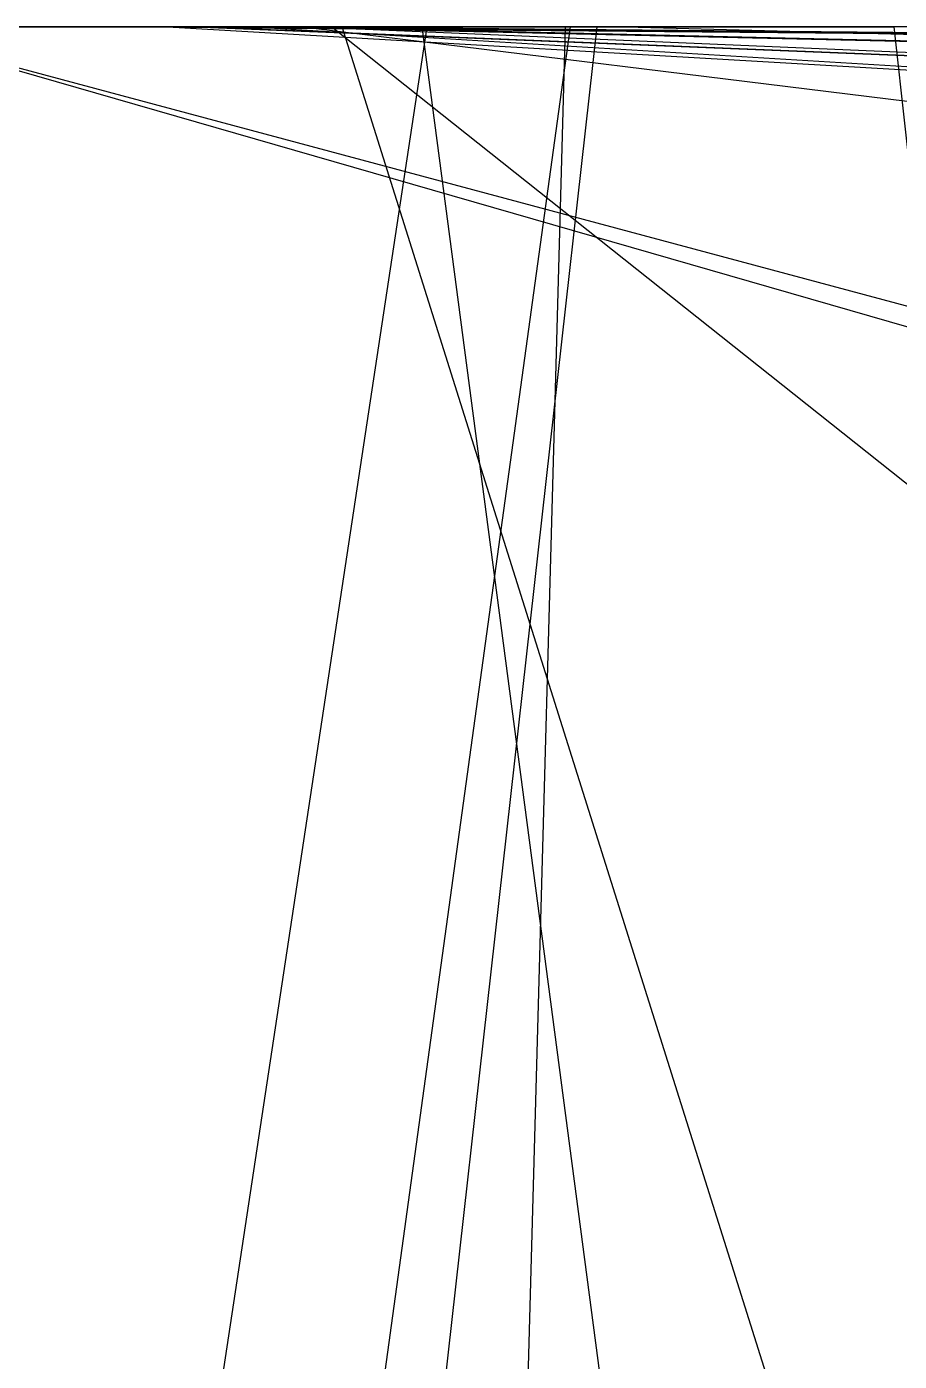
# Model space of a CAD drawing. Extents: x -7423 to 7380, y 2036 to 20000.
# Drawn here: x -2130 to -1359, y 18820 to 20000 of the extents above; entities that cross this region are included whole.
import ezdxf

# ---------------------------------------------------------------- set-up
doc = ezdxf.new("R2010")
doc.units = 0

msp = doc.modelspace()

# ---------------------------------------------------------------- linework, layer by layer
for p, q in [((-3406.7946, 9247.5962), (-1776.5625, 20000, 2196.4286)), ((-3086.7263, 9572.1154), (-1650, 20000, 2303.5714)), ((-1626.5625, 20000, 2151.7857), (-2639.1414, 10978.3654)), ((-2296.875, 20000, 2464.2857), (-2015.625, 20000, 2312.5)), ((-2048.4375, 20000, 2517.8571), (-2278.125, 20000, 2642.8571)), ((-1996.875, 20000, 1669.6429), (-2278.125, 20000, 1732.1429)), ((-2273.4375, 20000, 2571.4286), (-1954.6875, 20000, 2392.8571)), ((-245.4177, 19415.8654), (-2273.4375, 20000, 1616.0714)), ((-2273.4375, 20000, 1616.0714), (-230.2684, 19451.9231)), ((-1935.9375, 20000, 2312.5), (-2146.875, 20000, 2428.5714)), ((-2146.875, 20000, 1696.4286), (-2128.125, 20000, 1669.6429)), ((-2123.4375, 20000, 3919.6429), (-2146.875, 20000, 3910.7143)), ((-2146.875, 20000, 3910.7143), (-2123.4375, 20000, 3883.9286)), ((-2142.1875, 20000, 3348.2143), (-2123.4375, 20000, 3294.6429)), ((-2128.125, 20000, 3526.7857), (-2142.1875, 20000, 3375)), ((-2128.125, 20000, 1669.6429), (-2137.5, 20000, 1660.7143)), ((-2109.375, 20000, 1669.6429), (-2137.5, 20000, 1687.5)), ((-2137.5, 20000, 1687.5), (-2100, 20000, 1687.5)), ((-2137.5, 20000, 3553.5714), (-2128.125, 20000, 3526.7857)), ((-2123.4375, 20000, 3883.9286), (-2132.8125, 20000, 3857.1429)), ((-2104.6875, 20000, 1651.7857), (-2128.125, 20000, 1633.9286)), ((-2128.125, 20000, 1633.9286), (-2118.75, 20000, 1669.6429)), ((-2123.4375, 20000, 3294.6429), (-2128.125, 20000, 3187.5)), ((-2128.125, 20000, 3187.5), (-2100, 20000, 3160.7143)), ((-2104.6875, 20000, 3892.8571), (-2128.125, 20000, 3892.8571)), ((-2128.125, 20000, 3892.8571), (-2109.375, 20000, 3901.7857)), ((-2118.75, 20000, 3982.1429), (-2123.4375, 20000, 3919.6429)), ((-2095.3125, 20000, 3178.5714), (-2123.4375, 20000, 3214.2857)), ((-2123.4375, 20000, 3214.2857), (-2067.1875, 20000, 3196.4286)), ((-2100, 20000, 3482.1429), (-2123.4375, 20000, 3589.2857)), ((-2123.4375, 20000, 3589.2857), (-2090.625, 20000, 3633.9286)), ((-2090.625, 20000, 3633.9286), (-2123.4375, 20000, 3696.4286)), ((-2123.4375, 20000, 3696.4286), (-2109.375, 20000, 3723.2143)), ((-2109.375, 20000, 3723.2143), (-2123.4375, 20000, 3794.6429)), ((-2123.4375, 20000, 3794.6429), (-2114.0625, 20000, 3812.5)), ((-2118.75, 20000, 1669.6429), (-2114.0625, 20000, 1660.7143)), ((-2100, 20000, 3973.2143), (-2118.75, 20000, 3982.1429)), ((-2114.0625, 20000, 1660.7143), (-2104.6875, 20000, 1651.7857)), ((-2109.375, 20000, 3348.2143), (-2114.0625, 20000, 3437.5)), ((-2114.0625, 20000, 3437.5), (-2100, 20000, 3482.1429)), ((-2114.0625, 20000, 3812.5), (-2043.75, 20000, 3812.5)), ((-2104.6875, 20000, 1669.6429), (-2109.375, 20000, 1669.6429)), ((-2100, 20000, 3160.7143), (-2109.375, 20000, 3125)), ((-2109.375, 20000, 3125), (-2010.9375, 20000, 3107.1429)), ((-2067.1875, 20000, 3339.2857), (-2109.375, 20000, 3348.2143)), ((-2076.5625, 20000, 3857.1429), (-2109.375, 20000, 3875)), ((-2109.375, 20000, 3875), (-2081.25, 20000, 3866.0714)), ((-2109.375, 20000, 3901.7857), (-2104.6875, 20000, 3892.8571)), ((-2085.9375, 20000, 1633.9286), (-2104.6875, 20000, 1651.7857)), ((-2104.6875, 20000, 1651.7857), (-2085.9375, 20000, 1642.8571)), ((-2100, 20000, 1687.5), (-2104.6875, 20000, 1669.6429)), ((-2071.875, 20000, 3937.5), (-2104.6875, 20000, 3946.4286)), ((-2104.6875, 20000, 3946.4286), (-2100, 20000, 3973.2143)), ((-2085.9375, 20000, 3830.3571), (-2104.6875, 20000, 3839.2857)), ((-2104.6875, 20000, 3839.2857), (-2081.25, 20000, 3830.3571)), ((-2067.1875, 20000, 3044.6429), (-2100, 20000, 3053.5714)), ((-2100, 20000, 3053.5714), (-2057.8125, 20000, 3044.6429)), ((-2081.25, 20000, 3250), (-2100, 20000, 3258.9286)), ((-2100, 20000, 3258.9286), (-2081.25, 20000, 3258.9286)), ((-2067.1875, 20000, 3187.5), (-2095.3125, 20000, 3178.5714)), ((-2090.625, 20000, 3285.7143), (-2095.3125, 20000, 3312.5)), ((-2095.3125, 20000, 3312.5), (-2076.5625, 20000, 3330.3571)), ((-2029.6875, 20000, 3892.8571), (-2095.3125, 20000, 3901.7857)), ((-2095.3125, 20000, 3901.7857), (-2071.875, 20000, 3910.7143)), ((-2071.875, 20000, 3982.1429), (-2090.625, 20000, 3973.2143)), ((-2090.625, 20000, 3973.2143), (-2048.4375, 20000, 3928.5714)), ((-2039.0625, 20000, 3732.1429), (-2090.625, 20000, 3705.3571)), ((-2090.625, 20000, 3705.3571), (-2085.9375, 20000, 3687.5)), ((-2071.875, 20000, 3285.7143), (-2090.625, 20000, 3285.7143)), ((-2085.9375, 20000, 1642.8571), (-2085.9375, 20000, 1633.9286)), ((-2067.1875, 20000, 1625), (-2085.9375, 20000, 1633.9286)), ((-2085.9375, 20000, 1633.9286), (-2076.5625, 20000, 1651.7857)), ((-2053.125, 20000, 3142.8571), (-2085.9375, 20000, 3151.7857)), ((-2085.9375, 20000, 3151.7857), (-2057.8125, 20000, 3151.7857)), ((-2085.9375, 20000, 3687.5), (-2039.0625, 20000, 3714.2857)), ((-2081.25, 20000, 3830.3571), (-2085.9375, 20000, 3830.3571)), ((-2048.4375, 20000, 3928.5714), (-2081.25, 20000, 3919.6429)), ((-2081.25, 20000, 3919.6429), (-2071.875, 20000, 3937.5)), ((-2048.4375, 20000, 3241.0714), (-2081.25, 20000, 3241.0714)), ((-2081.25, 20000, 3241.0714), (-2062.5, 20000, 3267.8571)), ((-2081.25, 20000, 3258.9286), (-2081.25, 20000, 3250)), ((-2062.5, 20000, 3642.8571), (-2081.25, 20000, 3625)), ((-2081.25, 20000, 3625), (-2076.5625, 20000, 3616.0714)), ((-2081.25, 20000, 3866.0714), (-2076.5625, 20000, 3857.1429)), ((-2076.5625, 20000, 1651.7857), (-2071.875, 20000, 1642.8571)), ((-2076.5625, 20000, 3330.3571), (-2076.5625, 20000, 3294.6429)), ((-2076.5625, 20000, 3294.6429), (-2071.875, 20000, 3285.7143)), ((-2076.5625, 20000, 3616.0714), (-2062.5, 20000, 3616.0714)), ((-2071.875, 20000, 1642.8571), (-2062.5, 20000, 1678.5714)), ((-2057.8125, 20000, 3044.6429), (-2071.875, 20000, 3017.8571)), ((-2071.875, 20000, 3017.8571), (-2057.8125, 20000, 3008.9286)), ((-2034.375, 20000, 3919.6429), (-2071.875, 20000, 3982.1429)), ((-2071.875, 20000, 3910.7143), (-2067.1875, 20000, 3901.7857)), ((-2062.5, 20000, 1678.5714), (-2067.1875, 20000, 1625)), ((-2039.0625, 20000, 3008.9286), (-2067.1875, 20000, 3080.3571)), ((-2067.1875, 20000, 3080.3571), (-2067.1875, 20000, 3044.6429)), ((-2067.1875, 20000, 3196.4286), (-2067.1875, 20000, 3187.5)), ((-2062.5, 20000, 3276.7857), (-2067.1875, 20000, 3339.2857)), ((-2067.1875, 20000, 3901.7857), (-2029.6875, 20000, 3892.8571)), ((-1968.75, 20000, 2973.2143), (-2062.5, 20000, 2982.1429)), ((-2062.5, 20000, 2982.1429), (-2057.8125, 20000, 2973.2143)), ((-2062.5, 20000, 3267.8571), (-2048.4375, 20000, 3250)), ((-2048.4375, 20000, 3303.5714), (-2062.5, 20000, 3276.7857)), ((-2062.5, 20000, 3616.0714), (-2062.5, 20000, 3642.8571)), ((-2057.8125, 20000, 2973.2143), (-1968.75, 20000, 2973.2143)), ((-2057.8125, 20000, 3008.9286), (-2053.125, 20000, 3000)), ((-2057.8125, 20000, 3151.7857), (-2053.125, 20000, 3142.8571)), ((-2053.125, 20000, 3000), (-1921.875, 20000, 3017.8571)), ((-2001.5625, 20000, 3232.1429), (-2053.125, 20000, 3276.7857)), ((-2053.125, 20000, 3276.7857), (-2039.0625, 20000, 3285.7143)), ((-1987.5, 20000, 2455.3571), (-2048.4375, 20000, 2517.8571)), ((-2025, 20000, 3169.6429), (-2048.4375, 20000, 3169.6429)), ((-2048.4375, 20000, 3169.6429), (-2029.6875, 20000, 3196.4286)), ((-2048.4375, 20000, 3250), (-2048.4375, 20000, 3241.0714)), ((-2039.0625, 20000, 3285.7143), (-2048.4375, 20000, 3303.5714)), ((-2001.5625, 20000, 3062.5), (-2043.75, 20000, 3071.4286)), ((-2043.75, 20000, 3071.4286), (-2025, 20000, 3044.6429)), ((-2043.75, 20000, 3812.5), (-2025, 20000, 3776.7857)), ((-6.8906, 19982), (-2039.0625, 20000, 1625)), ((-2039.0625, 20000, 1625), (-2034.375, 20000, 1607.1429)), ((-1921.875, 20000, 3017.8571), (-2039.0625, 20000, 3008.9286)), ((-2029.6875, 20000, 3196.4286), (-2039.0625, 20000, 3223.2143)), ((-2039.0625, 20000, 3223.2143), (-2020.3125, 20000, 3241.0714)), ((-2025, 20000, 3776.7857), (-2039.0625, 20000, 3732.1429)), ((-2039.0625, 20000, 3714.2857), (-2010.9375, 20000, 3678.5714)), ((-2001.5625, 20000, 3821.4286), (-2039.0625, 20000, 3821.4286)), ((-2039.0625, 20000, 3821.4286), (-2006.25, 20000, 3830.3571)), ((-2034.375, 20000, 1607.1429), (-6.7812, 19982)), ((-2029.6875, 20000, 3955.3571), (-2034.375, 20000, 3919.6429)), ((-2029.6875, 20000, 3035.7143), (-2001.5625, 20000, 3062.5)), ((-2025, 20000, 3044.6429), (-2029.6875, 20000, 3035.7143)), ((-1945.3125, 20000, 3848.2143), (-2029.6875, 20000, 3875)), ((-2029.6875, 20000, 3875), (-1987.5, 20000, 3937.5)), ((-2020.3125, 20000, 3928.5714), (-2029.6875, 20000, 3955.3571)), ((-6.7812, 19982), (-2025, 20000, 1642.8571)), ((-2025, 20000, 1642.8571), (-2025, 20000, 1616.0714)), ((-2025, 20000, 1616.0714), (-2020.3125, 20000, 1607.1429)), ((-2020.3125, 20000, 3178.5714), (-2025, 20000, 3169.6429)), ((-1968.75, 20000, 3169.6429), (-2025, 20000, 3169.6429)), ((-2025, 20000, 3169.6429), (-1996.875, 20000, 3232.1429)), ((-2020.3125, 20000, 1607.1429), (-6.7812, 19982)), ((-1987.5, 20000, 3937.5), (-2020.3125, 20000, 3928.5714)), ((-2020.3125, 20000, 3241.0714), (-2001.5625, 20000, 3205.3571)), ((-2001.5625, 20000, 3205.3571), (-2020.3125, 20000, 3178.5714)), ((-2001.5625, 20000, 3696.4286), (-2020.3125, 20000, 3705.3571)), ((-2020.3125, 20000, 3705.3571), (-1987.5, 20000, 3723.2143)), ((-1996.875, 20000, 3758.9286), (-2020.3125, 20000, 3776.7857)), ((-2020.3125, 20000, 3776.7857), (-1996.875, 20000, 3785.7143)), ((-2015.625, 20000, 2312.5), (-1954.6875, 20000, 2312.5)), ((-1992.1875, 20000, 1607.1429), (-2015.625, 20000, 1607.1429)), ((-2015.625, 20000, 1607.1429), (-2015.625, 20000, 1651.7857)), ((-2015.625, 20000, 1651.7857), (-2010.9375, 20000, 1625)), ((-43.0689, 19884.6154), (-2010.9375, 20000, 1607.1429)), ((-2010.9375, 20000, 1607.1429), (-1992.1875, 20000, 1607.1429)), ((-2010.9375, 20000, 1625), (-1992.1875, 20000, 1625)), ((-2010.9375, 20000, 3107.1429), (-2006.25, 20000, 3098.2143)), ((-2010.9375, 20000, 3678.5714), (-2001.5625, 20000, 3696.4286)), ((-2006.25, 20000, 3098.2143), (-1921.875, 20000, 3107.1429)), ((-2006.25, 20000, 3830.3571), (-2001.5625, 20000, 3821.4286)), ((-1954.6875, 20000, 3205.3571), (-2001.5625, 20000, 3178.5714)), ((-2001.5625, 20000, 3178.5714), (-1973.4375, 20000, 3178.5714)), ((-1954.6875, 20000, 3241.0714), (-2001.5625, 20000, 3232.1429)), ((-1982.8125, 20000, 1687.5), (-1996.875, 20000, 1669.6429)), ((-1996.875, 20000, 3232.1429), (-1954.6875, 20000, 3232.1429)), ((-1978.125, 20000, 3500), (-1996.875, 20000, 3508.9286)), ((-1996.875, 20000, 3508.9286), (-1959.375, 20000, 3250)), ((-1996.875, 20000, 3785.7143), (-1992.1875, 20000, 3758.9286)), ((-1992.1875, 20000, 3758.9286), (-1996.875, 20000, 3758.9286)), ((-1987.5, 20000, 3955.3571), (-1996.875, 20000, 3973.2143)), ((-1996.875, 20000, 3973.2143), (-1978.125, 20000, 3964.2857)), ((-1992.1875, 20000, 1625), (-1987.5, 20000, 1660.7143)), ((-1978.125, 20000, 2473.2143), (-1987.5, 20000, 2455.3571)), ((-1987.5, 20000, 1660.7143), (-1968.75, 20000, 1651.7857)), ((-1987.5, 20000, 3723.2143), (-1978.125, 20000, 3500)), ((-1978.125, 20000, 3982.1429), (-1987.5, 20000, 3955.3571)), ((-1959.375, 20000, 1660.7143), (-1982.8125, 20000, 1687.5)), ((-1968.75, 20000, 1651.7857), (-1982.8125, 20000, 1625)), ((-1982.8125, 20000, 1625), (-1964.0625, 20000, 1651.7857)), ((-29.059, 19920.6731), (-1982.8125, 20000, 1607.1429)), ((-1982.8125, 20000, 1607.1429), (-29.2656, 19920.6731)), ((-1954.6875, 20000, 2437.5), (-1978.125, 20000, 2473.2143)), ((-1978.125, 20000, 3928.5714), (-1964.0625, 20000, 3937.5)), ((-1964.0625, 20000, 3937.5), (-1978.125, 20000, 3973.2143)), ((-1978.125, 20000, 3973.2143), (-1950, 20000, 3982.1429)), ((-1950, 20000, 3982.1429), (-1978.125, 20000, 3982.1429)), ((-1978.125, 20000, 3964.2857), (-1978.125, 20000, 3937.5)), ((-1978.125, 20000, 3937.5), (-1978.125, 20000, 3928.5714)), ((-6.4688, 19982), (-1973.4375, 20000, 1607.1429)), ((-1973.4375, 20000, 1607.1429), (-29.059, 19920.6731)), ((-1973.4375, 20000, 3178.5714), (-1968.75, 20000, 3169.6429)), ((-1950, 20000, 3196.4286), (-1973.4375, 20000, 3196.4286)), ((-1973.4375, 20000, 3196.4286), (-1954.6875, 20000, 3205.3571)), ((-1964.0625, 20000, 1651.7857), (-1964.0625, 20000, 1616.0714)), ((-1964.0625, 20000, 1616.0714), (-1935.9375, 20000, 1625)), ((-1926.5625, 20000, 1678.5714), (-1959.375, 20000, 1660.7143)), ((-1959.375, 20000, 3250), (-1954.6875, 20000, 3241.0714)), ((-1945.3125, 20000, 3732.1429), (-1959.375, 20000, 3750)), ((-1959.375, 20000, 3750), (-1940.625, 20000, 3741.0714)), ((-1945.3125, 20000, 2464.2857), (-1954.6875, 20000, 2437.5)), ((-1954.6875, 20000, 2392.8571), (-1935.9375, 20000, 2410.7143)), ((-1954.6875, 20000, 2312.5), (-1940.625, 20000, 2267.8571)), ((-1917.1875, 20000, 3464.2857), (-1954.6875, 20000, 3544.6429)), ((-1954.6875, 20000, 3544.6429), (-1926.5625, 20000, 3598.2143)), ((-1954.6875, 20000, 3232.1429), (-1954.6875, 20000, 3205.3571)), ((-1954.6875, 20000, 3205.3571), (-1950, 20000, 3196.4286)), ((-1935.9375, 20000, 2410.7143), (-1945.3125, 20000, 2464.2857)), ((-1921.875, 20000, 1616.0714), (-1945.3125, 20000, 1642.8571)), ((-1945.3125, 20000, 1642.8571), (-1917.1875, 20000, 1651.7857)), ((-1898.4375, 20000, 3651.7857), (-1945.3125, 20000, 3660.7143)), ((-1945.3125, 20000, 3660.7143), (-1945.3125, 20000, 3705.3571)), ((-1945.3125, 20000, 3705.3571), (-1921.875, 20000, 3705.3571)), ((-1921.875, 20000, 3758.9286), (-1945.3125, 20000, 3785.7143)), ((-1945.3125, 20000, 3785.7143), (-1931.25, 20000, 3794.6429)), ((-1931.25, 20000, 3794.6429), (-1945.3125, 20000, 3848.2143)), ((-1931.25, 20000, 3401.7857), (-1945.3125, 20000, 3428.5714)), ((-1945.3125, 20000, 3428.5714), (-1940.625, 20000, 3500)), ((-1940.625, 20000, 3741.0714), (-1945.3125, 20000, 3732.1429)), ((-1940.625, 20000, 2267.8571), (-1935.9375, 20000, 2008.9286)), ((-1903.125, 20000, 3258.9286), (-1940.625, 20000, 3276.7857)), ((-1940.625, 20000, 3276.7857), (-1921.875, 20000, 3321.4286)), ((-1921.875, 20000, 3321.4286), (-1940.625, 20000, 3366.0714)), ((-1940.625, 20000, 3366.0714), (-1912.5, 20000, 3410.7143)), ((-1940.625, 20000, 3500), (-1931.25, 20000, 3446.4286)), ((-1931.25, 20000, 2625), (-1935.9375, 20000, 2410.7143)), ((-1935.9375, 20000, 2410.7143), (-1926.5625, 20000, 2357.1429)), ((-1926.5625, 20000, 2357.1429), (-1935.9375, 20000, 2312.5)), ((-1935.9375, 20000, 2008.9286), (-1926.5625, 20000, 1955.3571)), ((-1935.9375, 20000, 1625), (-6.4688, 19982)), ((-41.266, 19884.6154), (-1935.9375, 20000, 1616.0714)), ((-1935.9375, 20000, 1616.0714), (-1921.875, 20000, 1616.0714)), ((-1926.5625, 20000, 3598.2143), (-1935.9375, 20000, 3651.7857)), ((-1935.9375, 20000, 3651.7857), (-1921.875, 20000, 3660.7143)), ((-1921.875, 20000, 3705.3571), (-1935.9375, 20000, 3732.1429)), ((-1935.9375, 20000, 3732.1429), (-1921.875, 20000, 3758.9286)), ((-1935.9375, 20000, 3437.5), (-1931.25, 20000, 3401.7857)), ((-1931.25, 20000, 3446.4286), (-1935.9375, 20000, 3437.5)), ((-1907.8125, 20000, 2401.7857), (-1931.25, 20000, 2625)), ((-1926.5625, 20000, 2196.4286), (-1931.25, 20000, 2276.7857)), ((-1931.25, 20000, 2276.7857), (-1926.5625, 20000, 2205.3571)), ((-1926.5625, 20000, 3410.7143), (-1931.25, 20000, 3446.4286)), ((-1931.25, 20000, 3446.4286), (-1917.1875, 20000, 3464.2857)), ((-1851.5625, 20000, 1625), (-1926.5625, 20000, 1678.5714)), ((-1926.5625, 20000, 1955.3571), (-1926.5625, 20000, 1991.0714)), ((-1926.5625, 20000, 1991.0714), (-1912.5, 20000, 2000)), ((-1921.875, 20000, 2026.7857), (-1926.5625, 20000, 2133.9286)), ((-1926.5625, 20000, 2133.9286), (-1921.875, 20000, 2035.7143)), ((-1926.5625, 20000, 2205.3571), (-1926.5625, 20000, 2196.4286)), ((-1921.875, 20000, 3107.1429), (-1926.5625, 20000, 3187.5)), ((-1926.5625, 20000, 3187.5), (-1917.1875, 20000, 3250)), ((-1912.5, 20000, 3410.7143), (-1926.5625, 20000, 3410.7143)), ((-1921.875, 20000, 2035.7143), (-1921.875, 20000, 2026.7857)), ((-1921.875, 20000, 3660.7143), (-1898.4375, 20000, 3607.1429)), ((-1917.1875, 20000, 1651.7857), (-15.287, 19956.7308)), ((-1917.1875, 20000, 3250), (-1903.125, 20000, 3258.9286)), ((-1912.5, 20000, 2000), (-1903.125, 20000, 1919.6429)), ((-1884.375, 20000, 3776.7857), (-1912.5, 20000, 3785.7143)), ((-1912.5, 20000, 3785.7143), (-1898.4375, 20000, 3767.8571)), ((-1898.4375, 20000, 2267.8571), (-1907.8125, 20000, 2383.9286)), ((-1907.8125, 20000, 2383.9286), (-1846.875, 20000, 2383.9286)), ((-1846.875, 20000, 2383.9286), (-1907.8125, 20000, 2401.7857)), ((-1898.4375, 20000, 1946.4286), (-1907.8125, 20000, 2250)), ((-1907.8125, 20000, 2250), (-1781.25, 20000, 2187.5)), ((-6.3438, 19982), (-1907.8125, 20000, 1633.9286)), ((-1907.8125, 20000, 1633.9286), (-1879.6875, 20000, 1607.1429)), ((-15.287, 19956.7308), (-1907.8125, 20000, 1633.9286)), ((-1907.8125, 20000, 1633.9286), (-1879.6875, 20000, 1607.1429)), ((-1903.125, 20000, 1919.6429), (-1884.375, 20000, 1946.4286)), ((-1903.125, 20000, 1607.1429), (-15.287, 19956.7308)), ((-6.3438, 19982), (-1903.125, 20000, 1607.1429)), ((-1903.125, 20000, 3758.9286), (-1884.375, 20000, 3776.7857)), ((-1898.4375, 20000, 3767.8571), (-1903.125, 20000, 3758.9286)), ((-1889.0625, 20000, 2285.7143), (-1898.4375, 20000, 2267.8571)), ((-1884.375, 20000, 1946.4286), (-1898.4375, 20000, 1946.4286)), ((-1898.4375, 20000, 3607.1429), (-1898.4375, 20000, 3651.7857)), ((-1837.5, 20000, 2241.0714), (-1889.0625, 20000, 2285.7143)), ((-77.4301, 19776.4423), (-1889.0625, 20000, 1642.8571)), ((-1889.0625, 20000, 1642.8571), (-1860.9375, 20000, 1625)), ((-1879.6875, 20000, 1607.1429), (-15.287, 19956.7308)), ((-1879.6875, 20000, 1607.1429), (-27.8884, 19920.6731)), ((-1870.3125, 20000, 3401.7857), (-1846.875, 20000, 3401.7857)), ((-1865.625, 20000, 3401.7857), (-1870.3125, 20000, 3401.7857)), ((-1846.875, 20000, 3401.7857), (-1865.625, 20000, 3401.7857)), ((-1860.9375, 20000, 1625), (-400.1214, 18838.9423)), ((-964.3805, 17180.2885), (-1851.5625, 20000, 1625)), ((-1818.75, 20000, 2258.9286), (-1837.5, 20000, 2241.0714)), ((-1800, 20000, 2357.1429), (-1837.5, 20000, 2366.0714)), ((-1837.5, 20000, 2366.0714), (-1814.0625, 20000, 2357.1429)), ((-1823.4375, 20000, 3419.6429), (-1795.3125, 20000, 3419.6429)), ((-1818.75, 20000, 3419.6429), (-1823.4375, 20000, 3419.6429)), ((-1654.6875, 20000, 2205.3571), (-1821.577, 13935.0962)), ((-1809.375, 20000, 2232.1429), (-1818.75, 20000, 2258.9286)), ((-1795.3125, 20000, 3419.6429), (-1818.75, 20000, 3419.6429)), ((-1814.0625, 20000, 2357.1429), (-1809.375, 20000, 2348.2143)), ((-1762.5, 20000, 3285.7143), (-1814.0625, 20000, 3294.6429)), ((-1814.0625, 20000, 3294.6429), (-1781.25, 20000, 3294.6429)), ((-1785.9375, 20000, 2276.7857), (-1809.375, 20000, 2232.1429)), ((-1809.375, 20000, 2348.2143), (-1800, 20000, 2357.1429)), ((-1757.8125, 20000, 2223.2143), (-1785.9375, 20000, 2276.7857)), ((-1781.25, 20000, 2187.5), (-1266.6141, 16098.5577)), ((-1781.25, 20000, 3169.6429), (-1748.4375, 20000, 3169.6429)), ((-1776.5625, 20000, 3169.6429), (-1781.25, 20000, 3169.6429)), ((-1781.25, 20000, 3294.6429), (-1776.5625, 20000, 3285.7143)), ((-1734.375, 20000, 3883.9286), (-1781.25, 20000, 3910.7143)), ((-1781.25, 20000, 3910.7143), (-1757.8125, 20000, 3892.8571)), ((-1776.5625, 20000, 2196.4286), (-1762.5, 20000, 2223.2143)), ((-1748.4375, 20000, 3169.6429), (-1776.5625, 20000, 3169.6429)), ((-1776.5625, 20000, 3285.7143), (-1762.5, 20000, 3285.7143)), ((-1762.5, 20000, 2223.2143), (-1654.6875, 20000, 2205.3571)), ((-1682.8125, 20000, 2223.2143), (-1757.8125, 20000, 2223.2143)), ((-1757.8125, 20000, 3892.8571), (-1753.125, 20000, 3883.9286)), ((-1753.125, 20000, 3883.9286), (-1734.375, 20000, 3883.9286)), ((-1739.0625, 20000, 3696.4286), (-1710.9375, 20000, 3696.4286)), ((-1734.375, 20000, 3696.4286), (-1739.0625, 20000, 3696.4286)), ((-1710.9375, 20000, 3696.4286), (-1734.375, 20000, 3696.4286)), ((-1673.4375, 20000, 3294.6429), (-1725, 20000, 3267.8571)), ((-1725, 20000, 3267.8571), (-1682.8125, 20000, 3241.0714)), ((-1696.875, 20000, 3276.7857), (-1725, 20000, 3276.7857)), ((-1725, 20000, 3276.7857), (-1701.5625, 20000, 3285.7143)), ((-1682.8125, 20000, 3133.9286), (-1706.25, 20000, 3133.9286)), ((-1706.25, 20000, 3133.9286), (-1673.4375, 20000, 3116.0714)), ((-1701.5625, 20000, 3285.7143), (-1696.875, 20000, 3276.7857)), ((-1668.75, 20000, 3267.8571), (-1696.875, 20000, 3267.8571)), ((-1696.875, 20000, 3267.8571), (-1673.4375, 20000, 3276.7857)), ((-1650, 20000, 2303.5714), (-1692.1875, 20000, 2285.7143)), ((-1692.1875, 20000, 2285.7143), (-1664.0625, 20000, 2276.7857)), ((-1668.75, 20000, 3535.7143), (-1687.5, 20000, 3473.2143)), ((-1687.5, 20000, 3473.2143), (-1687.5, 20000, 3401.7857)), ((-1687.5, 20000, 3401.7857), (-1664.0625, 20000, 3366.0714)), ((-1650, 20000, 2241.0714), (-1682.8125, 20000, 2223.2143)), ((-1678.125, 20000, 3589.2857), (-1682.8125, 20000, 3544.6429)), ((-1682.8125, 20000, 3544.6429), (-1668.75, 20000, 3535.7143)), ((-1664.0625, 20000, 3366.0714), (-1682.8125, 20000, 3312.5)), ((-1682.8125, 20000, 3312.5), (-1673.4375, 20000, 3294.6429)), ((-1682.8125, 20000, 3241.0714), (-1682.8125, 20000, 3133.9286)), ((-1668.75, 20000, 3017.8571), (-1682.8125, 20000, 2964.2857)), ((-1682.8125, 20000, 2964.2857), (-1668.75, 20000, 2937.5)), ((-1668.75, 20000, 3455.3571), (-1682.8125, 20000, 3446.4286)), ((-1682.8125, 20000, 3446.4286), (-1668.75, 20000, 3508.9286)), ((-1654.6875, 20000, 3616.0714), (-1678.125, 20000, 3589.2857)), ((-1664.0625, 20000, 2830.3571), (-1678.125, 20000, 2830.3571)), ((-1678.125, 20000, 2830.3571), (-1664.0625, 20000, 2803.5714)), ((-1659.375, 20000, 3553.5714), (-1678.125, 20000, 3553.5714)), ((-1678.125, 20000, 3553.5714), (-1664.0625, 20000, 3589.2857)), ((-1673.4375, 20000, 3116.0714), (-1668.75, 20000, 3017.8571)), ((-1664.0625, 20000, 2803.5714), (-1673.4375, 20000, 2776.7857)), ((-1673.4375, 20000, 2776.7857), (-1635.9375, 20000, 2696.4286)), ((-1673.4375, 20000, 3276.7857), (-1668.75, 20000, 3267.8571)), ((-1668.75, 20000, 3508.9286), (-1673.4375, 20000, 3464.2857)), ((-1673.4375, 20000, 3464.2857), (-1668.75, 20000, 3455.3571)), ((-1668.75, 20000, 2937.5), (-1664.0625, 20000, 2830.3571)), ((-1635.9375, 20000, 2696.4286), (-1668.75, 20000, 2660.7143)), ((-1668.75, 20000, 2660.7143), (-1631.25, 20000, 2589.2857)), ((-1664.0625, 20000, 2276.7857), (-1650, 20000, 2241.0714)), ((-1664.0625, 20000, 3589.2857), (-1617.1875, 20000, 3598.2143)), ((-1654.6875, 20000, 3553.5714), (-1659.375, 20000, 3553.5714)), ((-1509.375, 20000, 3553.5714), (-1654.6875, 20000, 3616.0714)), ((-1654.6875, 20000, 2357.1429), (-1650, 20000, 2392.8571)), ((-1650, 20000, 2392.8571), (-1654.6875, 20000, 2366.0714)), ((-1654.6875, 20000, 2366.0714), (-1654.6875, 20000, 2357.1429)), ((-1603.125, 20000, 3571.4286), (-1654.6875, 20000, 3553.5714)), ((-1603.125, 20000, 3526.7857), (-1650, 20000, 3526.7857)), ((-1650, 20000, 3526.7857), (-1584.375, 20000, 3526.7857)), ((-1635.9375, 20000, 3017.8571), (-1645.3125, 20000, 3169.6429)), ((-1645.3125, 20000, 3169.6429), (-1621.875, 20000, 3214.2857)), ((-1626.5625, 20000, 3473.2143), (-1645.3125, 20000, 3473.2143)), ((-1645.3125, 20000, 3473.2143), (-1631.25, 20000, 3517.8571)), ((-1621.875, 20000, 2883.9286), (-1640.625, 20000, 2946.4286)), ((-1640.625, 20000, 2946.4286), (-1621.875, 20000, 2991.0714)), ((-1621.875, 20000, 2991.0714), (-1635.9375, 20000, 3017.8571)), ((-1621.875, 20000, 3392.8571), (-1635.9375, 20000, 3401.7857)), ((-1635.9375, 20000, 3401.7857), (-1612.5, 20000, 3410.7143)), ((-1631.25, 20000, 2589.2857), (-1631.25, 20000, 2321.4286)), ((-1631.25, 20000, 2321.4286), (-1626.5625, 20000, 2312.5)), ((-1607.8125, 20000, 2794.6429), (-1631.25, 20000, 2794.6429)), ((-1631.25, 20000, 2794.6429), (-1612.5, 20000, 2803.5714)), ((-1598.4375, 20000, 3196.4286), (-1631.25, 20000, 3169.6429)), ((-1631.25, 20000, 3169.6429), (-1612.5, 20000, 3178.5714)), ((-1607.8125, 20000, 3223.2143), (-1631.25, 20000, 3250)), ((-1631.25, 20000, 3250), (-1621.875, 20000, 3285.7143)), ((-1631.25, 20000, 3517.8571), (-1598.4375, 20000, 3500)), ((-1621.875, 20000, 2169.6429), (-1626.5625, 20000, 2151.7857)), ((-1626.5625, 20000, 2312.5), (-1612.5, 20000, 2312.5)), ((-1612.5, 20000, 2312.5), (-1626.5625, 20000, 2330.3571)), ((-1626.5625, 20000, 2330.3571), (-1626.5625, 20000, 2553.5714)), ((-1626.5625, 20000, 2553.5714), (-1607.8125, 20000, 2562.5)), ((-1598.4375, 20000, 2589.2857), (-1626.5625, 20000, 2625)), ((-1626.5625, 20000, 2625), (-1589.0625, 20000, 2633.9286)), ((-1612.5, 20000, 2812.5), (-1626.5625, 20000, 2812.5)), ((-1626.5625, 20000, 2812.5), (-1621.875, 20000, 2883.9286)), ((-1621.875, 20000, 3473.2143), (-1626.5625, 20000, 3473.2143)), ((-1462.5, 20000, 2080.3571), (-1621.875, 20000, 2169.6429)), ((-1476.5625, 20000, 2053.5714), (-1621.875, 20000, 2125)), ((-1621.875, 20000, 2125), (-1481.25, 20000, 2062.5)), ((-1607.8125, 20000, 2562.5), (-1621.875, 20000, 2589.2857)), ((-1621.875, 20000, 2589.2857), (-1612.5, 20000, 2607.1429)), ((-1621.875, 20000, 3214.2857), (-1598.4375, 20000, 3196.4286)), ((-1621.875, 20000, 3285.7143), (-1607.8125, 20000, 3232.1429)), ((-1617.1875, 20000, 3392.8571), (-1621.875, 20000, 3392.8571)), ((-1603.125, 20000, 3473.2143), (-1621.875, 20000, 3473.2143)), ((-1612.5, 20000, 3410.7143), (-1617.1875, 20000, 3392.8571)), ((-1617.1875, 20000, 3598.2143), (-1603.125, 20000, 3571.4286)), ((-11.7563, 19956.7308), (-1612.5, 20000, 1607.1429)), ((-1612.5, 20000, 1607.1429), (-1612.5, 20000, 2071.4286)), ((-1612.5, 20000, 2071.4286), (-1476.5625, 20000, 2000)), ((-1612.5, 20000, 2607.1429), (-1598.4375, 20000, 2589.2857)), ((-1612.5, 20000, 2803.5714), (-1607.8125, 20000, 2794.6429)), ((-1612.5, 20000, 3178.5714), (-1593.75, 20000, 3142.8571)), ((-1607.8125, 20000, 2812.5), (-1612.5, 20000, 2812.5)), ((-1584.375, 20000, 2919.6429), (-1607.8125, 20000, 2812.5)), ((-1607.8125, 20000, 3232.1429), (-1607.8125, 20000, 3223.2143)), ((-1593.75, 20000, 3142.8571), (-1603.125, 20000, 2991.0714)), ((-1603.125, 20000, 2991.0714), (-1589.0625, 20000, 2982.1429)), ((-1598.4375, 20000, 3500), (-1603.125, 20000, 3473.2143)), ((-1598.4375, 20000, 3526.7857), (-1603.125, 20000, 3526.7857)), ((-1579.6875, 20000, 3464.2857), (-1598.4375, 20000, 3500)), ((-1598.4375, 20000, 3500), (-1570.3125, 20000, 3500)), ((-1570.3125, 20000, 3544.6429), (-1598.4375, 20000, 3562.5)), ((-1598.4375, 20000, 3562.5), (-1542.1875, 20000, 3580.3571)), ((-1584.375, 20000, 3526.7857), (-1598.4375, 20000, 3526.7857)), ((-1589.0625, 20000, 2633.9286), (-1593.75, 20000, 2607.1429)), ((-1593.75, 20000, 2607.1429), (-1565.625, 20000, 2598.2143)), ((-1589.0625, 20000, 3392.8571), (-1593.75, 20000, 3455.3571)), ((-1593.75, 20000, 3455.3571), (-1570.3125, 20000, 3437.5)), ((-1584.375, 20000, 3330.3571), (-1589.0625, 20000, 3375)), ((-1589.0625, 20000, 3375), (-1575, 20000, 3383.9286)), ((-1575, 20000, 3383.9286), (-1589.0625, 20000, 3392.8571)), ((-1570.3125, 20000, 3500), (-1589.0625, 20000, 3517.8571)), ((-1589.0625, 20000, 3517.8571), (-1579.6875, 20000, 3553.5714)), ((-1589.0625, 20000, 2982.1429), (-1584.375, 20000, 2919.6429)), ((-1565.625, 20000, 2598.2143), (-1584.375, 20000, 2633.9286)), ((-1584.375, 20000, 2633.9286), (-1560.9375, 20000, 2696.4286)), ((-1504.6875, 20000, 3294.6429), (-1584.375, 20000, 3285.7143)), ((-1584.375, 20000, 3285.7143), (-1546.875, 20000, 3312.5)), ((-1546.875, 20000, 3312.5), (-1584.375, 20000, 3330.3571)), ((-1560.9375, 20000, 2723.2143), (-1584.375, 20000, 2723.2143)), ((-1584.375, 20000, 2723.2143), (-1560.9375, 20000, 2732.1429)), ((-1570.3125, 20000, 3071.4286), (-1584.375, 20000, 3089.2857)), ((-1584.375, 20000, 3089.2857), (-1584.375, 20000, 3169.6429)), ((-1584.375, 20000, 3169.6429), (-1560.9375, 20000, 3151.7857)), ((-1514.0625, 20000, 2258.9286), (-1579.6875, 20000, 2267.8571)), ((-1579.6875, 20000, 2267.8571), (-1570.3125, 20000, 2258.9286)), ((-1500, 20000, 3473.2143), (-1579.6875, 20000, 3464.2857)), ((-1579.6875, 20000, 3553.5714), (-1570.3125, 20000, 3544.6429)), ((-1575, 20000, 2794.6429), (-1579.6875, 20000, 2821.4286)), ((-1579.6875, 20000, 2821.4286), (-1565.625, 20000, 2821.4286)), ((-1570.3125, 20000, 2982.1429), (-1579.6875, 20000, 3017.8571)), ((-1579.6875, 20000, 3017.8571), (-1565.625, 20000, 3062.5)), ((-1551.5625, 20000, 3178.5714), (-1579.6875, 20000, 3178.5714)), ((-1579.6875, 20000, 3178.5714), (-1551.5625, 20000, 3205.3571)), ((-1575, 20000, 3223.2143), (-1579.6875, 20000, 3276.7857)), ((-1579.6875, 20000, 3276.7857), (-1509.375, 20000, 3250)), ((-1560.9375, 20000, 2758.9286), (-1575, 20000, 2776.7857)), ((-1575, 20000, 2776.7857), (-1560.9375, 20000, 2767.8571)), ((-1570.3125, 20000, 2812.5), (-1575, 20000, 2794.6429)), ((-1560.9375, 20000, 3223.2143), (-1575, 20000, 3223.2143)), ((-1570.3125, 20000, 2258.9286), (-1565.625, 20000, 2250)), ((-1570.3125, 20000, 3437.5), (-1565.625, 20000, 3401.7857)), ((-1462.5, 20000, 2562.5), (-1570.3125, 20000, 2553.5714)), ((-1570.3125, 20000, 2553.5714), (-1537.5, 20000, 2553.5714)), ((-1565.625, 20000, 2821.4286), (-1570.3125, 20000, 2812.5)), ((-1565.625, 20000, 2848.2143), (-1570.3125, 20000, 2883.9286)), ((-1570.3125, 20000, 2883.9286), (-1565.625, 20000, 2857.1429)), ((-1560.9375, 20000, 2991.0714), (-1570.3125, 20000, 2982.1429)), ((-1560.9375, 20000, 3151.7857), (-1570.3125, 20000, 3080.3571)), ((-1570.3125, 20000, 3080.3571), (-1570.3125, 20000, 3071.4286)), ((-1560.9375, 20000, 3080.3571), (-1570.3125, 20000, 3125)), ((-1570.3125, 20000, 3125), (-1546.875, 20000, 3178.5714)), ((-1565.625, 20000, 2250), (-1514.0625, 20000, 2258.9286)), ((-1565.625, 20000, 3401.7857), (-1518.75, 20000, 3401.7857)), ((-1565.625, 20000, 2857.1429), (-1565.625, 20000, 2848.2143)), ((-1565.625, 20000, 3062.5), (-1560.9375, 20000, 3000)), ((-1560.9375, 20000, 2696.4286), (-1537.5, 20000, 2660.7143)), ((-1560.9375, 20000, 2732.1429), (-1560.9375, 20000, 2723.2143)), ((-1560.9375, 20000, 2767.8571), (-1560.9375, 20000, 2758.9286)), ((-1560.9375, 20000, 3000), (-1560.9375, 20000, 2991.0714)), ((-1542.1875, 20000, 3089.2857), (-1560.9375, 20000, 3080.3571)), ((-1556.25, 20000, 3223.2143), (-1560.9375, 20000, 3223.2143)), ((-1537.5, 20000, 2660.7143), (-1556.25, 20000, 2651.7857)), ((-1556.25, 20000, 2651.7857), (-1542.1875, 20000, 2616.0714)), ((-1542.1875, 20000, 3000), (-1556.25, 20000, 3071.4286)), ((-1556.25, 20000, 3071.4286), (-1509.375, 20000, 3080.3571)), ((-1509.375, 20000, 3250), (-1556.25, 20000, 3223.2143)), ((-1523.4375, 20000, 3437.5), (-1556.25, 20000, 3446.4286)), ((-1556.25, 20000, 3446.4286), (-1500, 20000, 3437.5)), ((-1546.875, 20000, 2803.5714), (-1551.5625, 20000, 2857.1429)), ((-1551.5625, 20000, 2857.1429), (-1537.5, 20000, 2866.0714)), ((-1537.5, 20000, 2866.0714), (-1551.5625, 20000, 2928.5714)), ((-1551.5625, 20000, 2928.5714), (-1514.0625, 20000, 2955.3571)), ((-1537.5, 20000, 2946.4286), (-1551.5625, 20000, 2973.2143)), ((-1551.5625, 20000, 2973.2143), (-1542.1875, 20000, 3000)), ((-1551.5625, 20000, 3205.3571), (-1518.75, 20000, 3196.4286)), ((-1546.875, 20000, 3178.5714), (-1551.5625, 20000, 3178.5714)), ((-1514.0625, 20000, 3276.7857), (-1551.5625, 20000, 3276.7857)), ((-1551.5625, 20000, 3276.7857), (-1518.75, 20000, 3285.7143)), ((-1537.5, 20000, 2776.7857), (-1546.875, 20000, 2803.5714)), ((-1546.875, 20000, 3178.5714), (-1500, 20000, 3160.7143)), ((-1509.375, 20000, 3098.2143), (-1546.875, 20000, 3098.2143)), ((-1546.875, 20000, 3098.2143), (-1542.1875, 20000, 3089.2857)), ((-1518.75, 20000, 3196.4286), (-1546.875, 20000, 3178.5714)), ((-1542.1875, 20000, 2616.0714), (-1471.875, 20000, 2580.3571)), ((-1542.1875, 20000, 3580.3571), (-1509.375, 20000, 3553.5714)), ((-1542.1875, 20000, 3000), (-1490.625, 20000, 2973.2143)), ((-1504.6875, 20000, 3008.9286), (-1542.1875, 20000, 3000)), ((-1504.6875, 20000, 3089.2857), (-1542.1875, 20000, 3080.3571)), ((-1542.1875, 20000, 3080.3571), (-1532.8125, 20000, 3107.1429)), ((-1537.5, 20000, 2553.5714), (-1532.8125, 20000, 2544.6429)), ((-1518.75, 20000, 2732.1429), (-1537.5, 20000, 2758.9286)), ((-1537.5, 20000, 2758.9286), (-1495.3125, 20000, 2750)), ((-1500, 20000, 2776.7857), (-1537.5, 20000, 2776.7857)), ((-1514.0625, 20000, 2955.3571), (-1537.5, 20000, 2946.4286)), ((-1532.8125, 20000, 2544.6429), (-1462.5, 20000, 2562.5)), ((-1518.75, 20000, 2651.7857), (-1532.8125, 20000, 2669.6429)), ((-1532.8125, 20000, 2669.6429), (-1518.75, 20000, 2678.5714)), ((-1532.8125, 20000, 3107.1429), (-1509.375, 20000, 3098.2143)), ((-1509.375, 20000, 3383.9286), (-1528.125, 20000, 3375)), ((-1528.125, 20000, 3375), (-1509.375, 20000, 3357.1429)), ((-1495.3125, 20000, 2696.4286), (-1528.125, 20000, 2723.2143)), ((-1528.125, 20000, 2723.2143), (-1500, 20000, 2732.1429)), ((-1476.5625, 20000, 2625), (-1523.4375, 20000, 2625)), ((-1523.4375, 20000, 2625), (-1495.3125, 20000, 2633.9286)), ((-1518.75, 20000, 3437.5), (-1523.4375, 20000, 3437.5)), ((-1518.75, 20000, 3401.7857), (-1509.375, 20000, 3383.9286)), ((-1518.75, 20000, 2678.5714), (-1514.0625, 20000, 2651.7857)), ((-1514.0625, 20000, 2651.7857), (-1518.75, 20000, 2651.7857)), ((-1490.625, 20000, 2741.0714), (-1518.75, 20000, 2732.1429)), ((-1518.75, 20000, 3285.7143), (-1514.0625, 20000, 3276.7857)), ((-1500, 20000, 3437.5), (-1518.75, 20000, 3437.5)), ((-1476.5625, 20000, 3214.2857), (-1514.0625, 20000, 3232.1429)), ((-1514.0625, 20000, 3232.1429), (-1481.25, 20000, 3258.9286)), ((-1509.375, 20000, 3357.1429), (-1514.0625, 20000, 3375)), ((-1514.0625, 20000, 3375), (-1490.625, 20000, 3392.8571)), ((-1490.625, 20000, 3392.8571), (-1514.0625, 20000, 3410.7143)), ((-1514.0625, 20000, 3410.7143), (-1495.3125, 20000, 3437.5)), ((-1485.9375, 20000, 3250), (-1514.0625, 20000, 3267.8571)), ((-1514.0625, 20000, 3267.8571), (-1485.9375, 20000, 3258.9286)), ((-1509.375, 20000, 2223.2143), (-1485.9375, 20000, 2223.2143)), ((-1504.6875, 20000, 2223.2143), (-1509.375, 20000, 2223.2143)), ((-1509.375, 20000, 3080.3571), (-1504.6875, 20000, 3017.8571)), ((-1500, 20000, 3160.7143), (-1509.375, 20000, 3098.2143)), ((-1509.375, 20000, 3098.2143), (-1504.6875, 20000, 3089.2857)), ((-1485.9375, 20000, 2223.2143), (-1504.6875, 20000, 2223.2143)), ((-1481.25, 20000, 3258.9286), (-1504.6875, 20000, 3294.6429)), ((-1495.3125, 20000, 2633.9286), (-1504.6875, 20000, 2651.7857)), ((-1504.6875, 20000, 2651.7857), (-1476.5625, 20000, 2633.9286)), ((-1504.6875, 20000, 3017.8571), (-1504.6875, 20000, 3008.9286)), ((-1495.3125, 20000, 3437.5), (-1500, 20000, 3473.2143)), ((-1500, 20000, 2732.1429), (-1495.3125, 20000, 2705.3571)), ((-1495.3125, 20000, 2776.7857), (-1500, 20000, 2776.7857)), ((-1495.3125, 20000, 2705.3571), (-1495.3125, 20000, 2696.4286)), ((-1495.3125, 20000, 2750), (-1490.625, 20000, 2741.0714)), ((-1490.625, 20000, 2973.2143), (-1495.3125, 20000, 2776.7857)), ((-1471.875, 20000, 2580.3571), (-1490.625, 20000, 2598.2143)), ((-1490.625, 20000, 2598.2143), (-1467.1875, 20000, 2616.0714)), ((-1485.9375, 20000, 3258.9286), (-1485.9375, 20000, 3250)), ((-1481.25, 20000, 2062.5), (-1476.5625, 20000, 2053.5714)), ((-1467.1875, 20000, 2446.4286), (-1476.5625, 20000, 2232.1429)), ((-1476.5625, 20000, 2232.1429), (-1453.125, 20000, 2160.7143)), ((-1476.5625, 20000, 2000), (-1471.875, 20000, 1732.1429)), ((-1467.1875, 20000, 2616.0714), (-1476.5625, 20000, 2642.8571)), ((-1476.5625, 20000, 2642.8571), (-1457.8125, 20000, 2669.6429)), ((-1453.125, 20000, 3151.7857), (-1476.5625, 20000, 3169.6429)), ((-1476.5625, 20000, 3169.6429), (-1476.5625, 20000, 3214.2857)), ((-1476.5625, 20000, 2633.9286), (-1476.5625, 20000, 2625)), ((-1471.875, 20000, 1732.1429), (-1453.125, 20000, 1732.1429)), ((-1467.1875, 20000, 1758.9286), (-1471.875, 20000, 1982.1429)), ((-1471.875, 20000, 1982.1429), (-1453.125, 20000, 2000)), ((-1453.125, 20000, 2937.5), (-1471.875, 20000, 3071.4286)), ((-1471.875, 20000, 3071.4286), (-1453.125, 20000, 3080.3571)), ((-1462.5, 20000, 2410.7143), (-1467.1875, 20000, 2446.4286)), ((-1439.0625, 20000, 1750), (-1467.1875, 20000, 1758.9286)), ((-1453.125, 20000, 3080.3571), (-1467.1875, 20000, 3116.0714)), ((-1467.1875, 20000, 3116.0714), (-1453.125, 20000, 3151.7857)), ((-1453.125, 20000, 2437.5), (-1462.5, 20000, 2410.7143)), ((-1453.125, 20000, 2160.7143), (-1462.5, 20000, 2080.3571)), ((-1457.8125, 20000, 2669.6429), (-1457.8125, 20000, 2776.7857)), ((-1457.8125, 20000, 2776.7857), (-1434.375, 20000, 2785.7143)), ((-1434.375, 20000, 2785.7143), (-1457.8125, 20000, 2803.5714)), ((-1457.8125, 20000, 2803.5714), (-1453.125, 20000, 2937.5)), ((-1439.0625, 20000, 2223.2143), (-1453.125, 20000, 2437.5)), ((-1453.125, 20000, 1732.1429), (-1453.125, 20000, 1678.5714)), ((-1453.125, 20000, 1678.5714), (-1439.0625, 20000, 1678.5714)), ((-1453.125, 20000, 2000), (-1401.5625, 20000, 1964.2857)), ((-1448.4375, 20000, 1794.6429), (-1453.125, 20000, 1928.5714)), ((-1453.125, 20000, 1928.5714), (-1448.4375, 20000, 1803.5714)), ((-1429.6875, 20000, 2178.5714), (-1448.4375, 20000, 2196.4286)), ((-1448.4375, 20000, 2196.4286), (-1439.0625, 20000, 2223.2143)), ((-1443.75, 20000, 1696.4286), (-1448.4375, 20000, 1741.0714)), ((-1448.4375, 20000, 1741.0714), (-1443.75, 20000, 1705.3571)), ((-1448.4375, 20000, 1803.5714), (-1448.4375, 20000, 1794.6429)), ((-1439.0625, 20000, 2062.5), (-1443.75, 20000, 2169.6429)), ((-1443.75, 20000, 2169.6429), (-1429.6875, 20000, 2178.5714)), ((-1443.75, 20000, 1705.3571), (-1443.75, 20000, 1696.4286)), ((-1364.0625, 20000, 2017.8571), (-1439.0625, 20000, 2062.5)), ((-1439.0625, 20000, 1678.5714), (-1439.0625, 20000, 1750)), ((-1415.625, 20000, 2026.7857), (-1439.0625, 20000, 2017.8571)), ((-1439.0625, 20000, 2017.8571), (-1434.375, 20000, 2044.6429)), ((-1434.375, 20000, 2044.6429), (-1429.6875, 20000, 2035.7143)), ((-1429.6875, 20000, 2035.7143), (-1415.625, 20000, 2026.7857)), ((-1392.1875, 20000, 2008.9286), (-1420.3125, 20000, 2017.8571)), ((-1420.3125, 20000, 2017.8571), (-1396.875, 20000, 2017.8571)), ((-1364.0625, 20000, 3241.0714), (-1415.625, 20000, 3258.9286)), ((-1415.625, 20000, 3258.9286), (-1368.75, 20000, 3241.0714)), ((-1368.75, 20000, 3241.0714), (-1415.625, 20000, 3232.1429)), ((-1415.625, 20000, 3232.1429), (-1410.9375, 20000, 3223.2143)), ((-1410.9375, 20000, 3223.2143), (-1364.0625, 20000, 3241.0714)), ((-1401.5625, 20000, 1964.2857), (-1387.5, 20000, 1625)), ((-1396.875, 20000, 2017.8571), (-1392.1875, 20000, 2008.9286)), ((-1387.5, 20000, 1625), (-1387.5, 20000, 1937.5)), ((-1387.5, 20000, 1937.5), (-1378.125, 20000, 1955.3571)), ((-1378.125, 20000, 1955.3571), (-1364.0625, 20000, 1910.7143)), ((-1312.5, 20000, 2017.8571), (-1364.0625, 20000, 2017.8571)), ((-1364.0625, 20000, 1910.7143), (-948.3173, 16206.7308))]:
    msp.add_line(p, q)

doc.saveas('drawing.dxf')
